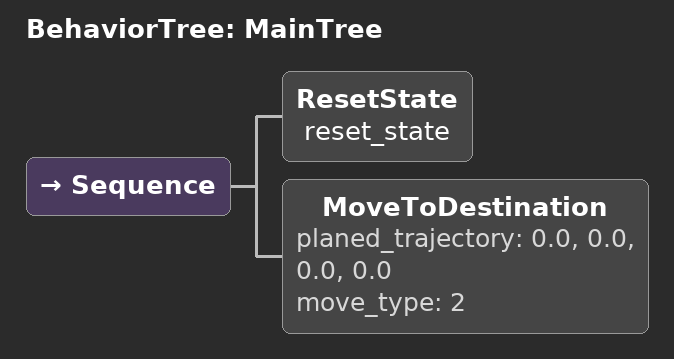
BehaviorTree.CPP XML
<?xml version="1.0" encoding="UTF-8"?>
<root BTCPP_format="3" main_tree_to_execute="MainTree">
  <BehaviorTree ID="MainTree">
    <Sequence>
      <ResetState name="reset_state"/>
      <MoveToDestination planed_trajectory="0.0, 0.0, 0.0, 0.0" move_type="2"/>
    </Sequence>
  </BehaviorTree>
</root>
